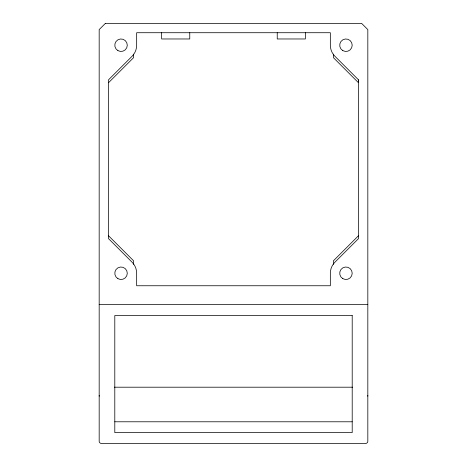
<?xml version="1.0" encoding="UTF-8"?>
<svg xmlns="http://www.w3.org/2000/svg" width="467" height="467" viewBox="0 0 467 467"><rect width="100%" height="100%" fill="white"/><g stroke="black" fill="none" stroke-linecap="round" stroke-linejoin="round"><path stroke-width="0.7" d="M277.235 32.719L277.235 38.971L305.348 38.971L305.348 32.719M358.452 79.799L358.452 238.672L334.915 262.209A15.621 15.621 0 0 0 330.338 273.253L330.338 285.751L136.662 285.751L136.662 273.253A15.621 15.621 0 0 0 132.085 262.209L108.548 238.672L108.548 79.799L132.085 56.262A15.621 15.621 0 0 0 136.662 45.217L136.662 32.719L330.338 32.719L330.338 45.217A15.621 15.621 0 0 0 334.915 56.262L358.452 79.799L358.452 82.7L333.461 57.71L333.461 54.143M367.786 396.191L367.821 395.496M108.548 82.7L133.539 57.71L133.539 54.143M358.452 235.771L333.461 260.761L333.461 264.328M99.179 304.49L367.821 304.49M114.38 387.201L352.626 387.201M114.794 421.783L352.206 421.783M108.548 235.771L133.539 260.755L133.539 264.328M99.179 395.496L99.214 396.191M189.765 32.719L189.765 38.971L161.652 38.971L161.652 32.719M105.425 23.35L99.179 29.596L99.179 441.443A3.123 2.207 0 0 0 102.302 443.65L364.698 443.65A3.123 2.207 0 0 0 367.821 441.443L367.821 29.596L361.575 23.35L105.425 23.35M352.206 315.534L114.794 315.534L114.794 432.605L352.206 432.605L352.206 315.534M342.831 50.629A6.246 6.246 0 0 0 352.206 45.217A6.246 6.246 0 0 0 342.831 39.806A6.246 6.246 0 0 0 342.831 50.629M117.918 50.629A6.246 6.246 0 0 0 127.293 45.217A6.246 6.246 0 0 0 117.918 39.806A6.246 6.246 0 0 0 117.918 50.629M342.831 278.665A6.246 6.246 0 0 0 352.206 273.253A6.246 6.246 0 0 0 342.831 267.842A6.246 6.246 0 0 0 342.831 278.665M117.918 278.665A6.246 6.246 0 0 0 127.293 273.253A6.246 6.246 0 0 0 117.918 267.842A6.246 6.246 0 0 0 117.918 278.665"/></g></svg>
